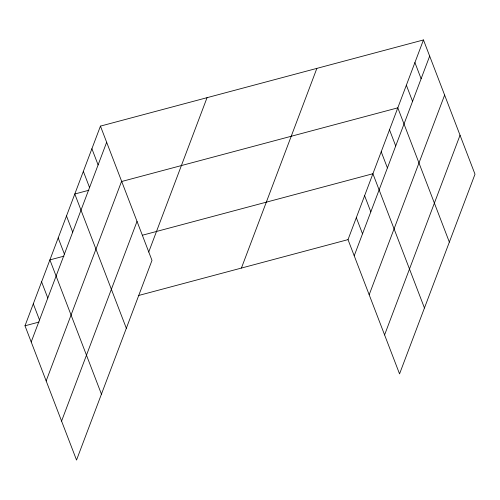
<?xml version="1.0" encoding="UTF-8"?>
<svg xmlns="http://www.w3.org/2000/svg" width="500" height="500" viewBox="0 0 500 500"><rect width="100%" height="100%" fill="white"/><g stroke="black" fill="none" stroke-linecap="round" stroke-linejoin="round"><path stroke-width="0.75" d="M100.45 126.112L151.988 260.375L76.537 460.056L25 325.794L100.45 126.112L423.462 39.944L475 174.206L399.55 373.888L348.013 239.625L423.462 39.944M31.206 341.956L106.656 142.275M46.163 380.925L121.613 181.244M61.575 421.081L137.025 221.4M148.731 252.013L207.044 97.681M241.419 268.062L316.869 68.381M354.219 255.787L429.669 56.106M369.175 294.762L444.625 95.081M384.588 334.913L460.037 135.231M88.863 190.25L74.794 194.006L126.331 328.263M121.431 181.562L397.812 107.837L449.35 242.1M63.963 256.15L49.9 259.9L101.438 394.156M142.431 235.219L372.912 173.731L424.45 307.994M25 325.794L39.062 322.044M138.319 295.569L348.013 239.625M414.913 62.575L421.112 78.737M406.362 85.206L412.562 101.369M389.513 129.806L395.712 145.963M381.213 151.769L387.413 167.931M364.613 195.7L370.812 211.856M356.312 217.662L362.519 233.825M91.9 148.744L98.1 164.906M83.35 171.375L89.55 187.537M66.5 215.969L72.7 232.131M58.2 237.938L64.4 254.094M41.6 281.863L47.8 298.025M33.3 303.831L39.5 319.988"/></g></svg>
